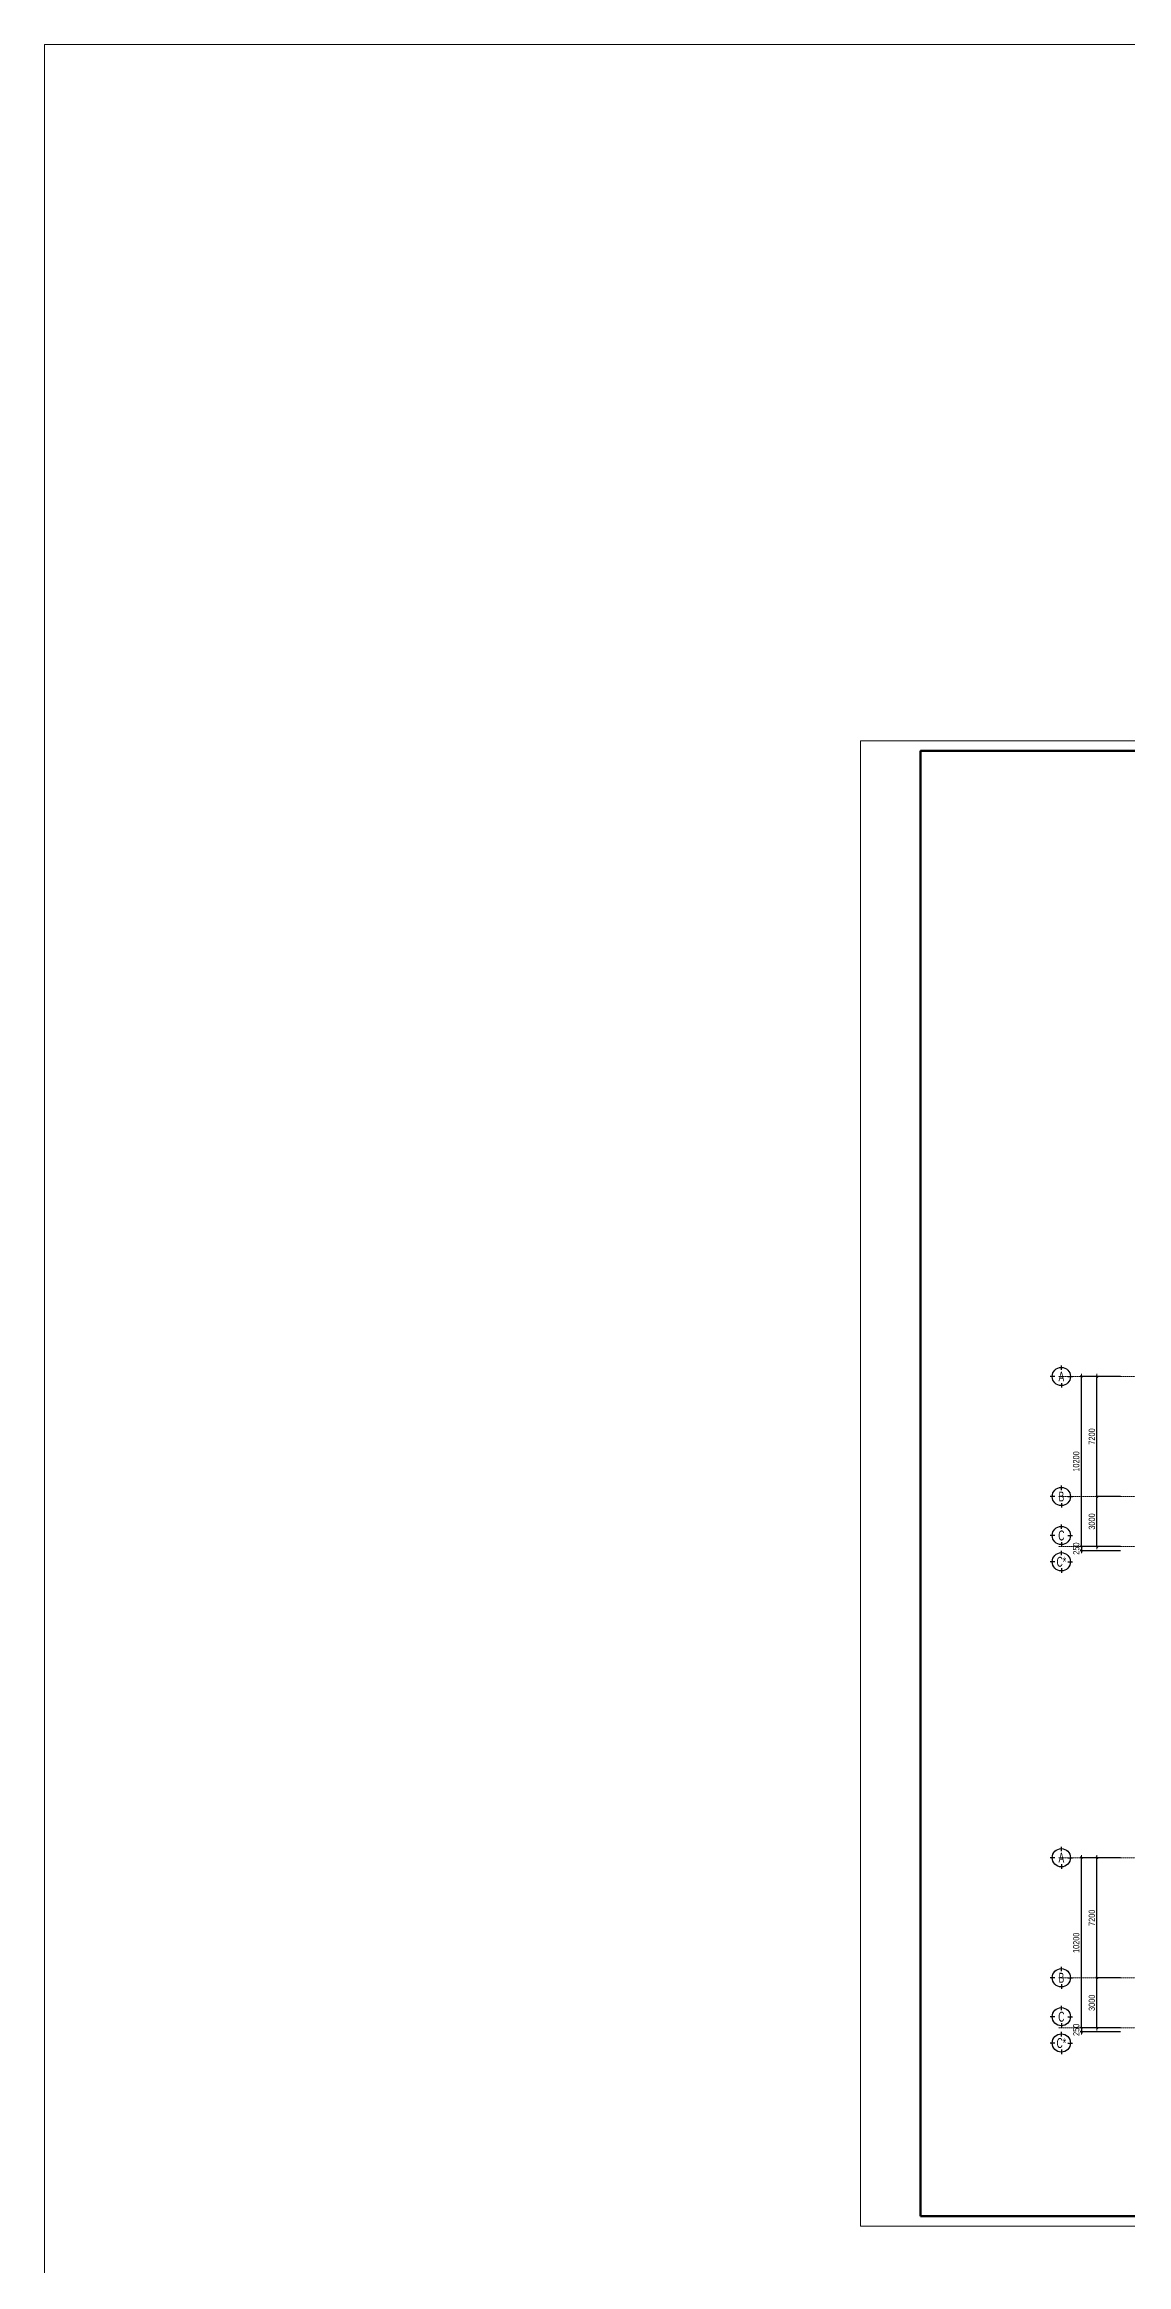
# Model space of a CAD drawing. Header units: millimetres. Extents: x 3174748 to 6019813, y -1021377 to -162175.
# Drawn here: x 4080244 to 4145141, y -295362 to -162175 of the extents above; entities that cross this region are included whole.
import ezdxf
from ezdxf.enums import TextEntityAlignment as Align

# ---------------------------------------------------------------- set-up
doc = ezdxf.new("R2010")
doc.units = ezdxf.units.MM
doc.header["$LTSCALE"] = 60
doc.header["$MEASUREMENT"] = 0
doc.linetypes.add('CENTER', pattern=[2, 1.25, -0.25, 0.25, -0.25])
doc.layers.get('DEFPOINTS').update_dxf_attribs({"lineweight": 0})
for name, color, linetype, lineweight in [('08. Net Text', 3, 'Continuous', 13), ('DBH_thay1', 63, 'Continuous', 18), ('dim', 144, 'Continuous', 13), ('Khungten_LCDI', 7, 'Continuous', 5), ('LC Dim', 8, 'Continuous', 18), ('LC Text1', 3, 'Continuous', 20), ('Steel', 4, 'Continuous', 0), ('thay1', 63, 'Continuous', 18), ('truc', 76, 'CENTER', 9)]:
    doc.layers.add(name, color=color, linetype=linetype, lineweight=lineweight)
doc.styles.add('EG 1', font='VHAVANB.TTF')
doc.styles.add('HOATBIF', font='hoatbif.shx', dxfattribs={"width": 0.7})
doc.styles.add('Khungten', font='VHAVAN.TTF', dxfattribs={"width": 0.9, "height": 5000})
doc.styles.add('Tahoma', font='tahoma.ttf')
doc.styles.add('Text Khung Ten', font='VHAVAN.TTF')
doc.styles.add('Title', font='VHBLACK.TTF', dxfattribs={"width": 0.8})
doc.styles.add('VNAVANTH', font='VHAVANB.TTF', dxfattribs={"width": 0.6})
doc.dimstyles.new('1-150', dxfattribs={"dimscale": 150, "dimtxt": 2.5, "dimasz": 0.35, "dimexe": 0.5, "dimexo": 0, "dimgap": 0.8, "dimtad": 1, "dimdec": 0, "dimzin": 0, "dimdsep": 46, "dimtxsty": 'HOATBIF', "dimblk1": 'DOT', "dimblk2": 'DOT', "dimsah": 1, "dimcen": -1, "dimdle": 1, "dimclrd": 256, "dimclre": 256, "dimclrt": 4, "dimadec": 3, "dimazin": 2, "dimtfac": 0.333333, "dimtdec": 0, "dimtix": 1, "dimtmove": 2, "dimatfit": 3, "dimldrblk": 'DOT', "dimfxl": 1, "dimtvp": 0.833333, "dimtolj": 1, "dimtzin": 0, "dimarcsym": 0})

# ---------------------------------------------------------------- blocks, each defined once
blk = doc.blocks.new('lcdi fix H')
at = {"layer": 'DEFPOINTS', "lineweight": 0}
blk.add_lwpolyline([(-1200, -14850), (-1200, 14850), (40800, 14850), (40800, -14850)], close=True, dxfattribs=at)
at = {"layer": 'Khungten_LCDI', "color": 5, "lineweight": 60}
blk.add_line((36600, 14650), (36600, -14650), dxfattribs=at)
at = {"layer": 'Khungten_LCDI', "color": 5, "lineweight": 25}
blk.add_line((40600, -14650), (40600, 14650), dxfattribs=at)
at = {"layer": 'Khungten_LCDI', "color": 9, "lineweight": 15}
for p, q in [((36750, 13981), (40450, 13981)), ((37123, 13981), (37123, 12297)), ((38293, 13981), (38293, 12297)), ((36750, 13420), (40450, 13420)), ((36750, 12858), (40450, 12858)), ((36750, 12297), (40450, 12297)), ((38600, -10133), (38600, -14500)), ((40450, -11100), (36750, -11100)), ((40450, -12067), (36750, -12067)), ((40450, -13033), (36750, -13033))]:
    blk.add_line(p, q, dxfattribs=at)
at = {"layer": 'Khungten_LCDI', "color": 5, "lineweight": 60}
blk.add_lwpolyline([(0, -14650), (0, 14650), (40600, 14650), (40600, -14650)], close=True, dxfattribs=at)
at = {"layer": 'Khungten_LCDI', "color": 9, "lineweight": 15}
for points in [[(36750, 10190), (40450, 10190), (40450, 14500), (36750, 14500)], [(36750, 6712), (40450, 6712), (40450, 10040), (36750, 10040)], [(36750, 2587), (40450, 2587), (40450, 6562), (36750, 6562)], [(36750, 446), (40450, 446), (40450, 2437), (36750, 2437)], [(36750, -1522), (40450, -1522), (40450, 446), (36750, 446)], [(36750, -1522), (40450, -1522), (40450, -3535), (36750, -3535)], [(36750, -1522), (40450, -1522), (40450, -3535), (36750, -3535)], [(36750, -5526), (40450, -5526), (40450, -3535), (36750, -3535)], [(36750, -7517), (40450, -7517), (40450, -5526), (36750, -5526)], [(36750, -9983), (40450, -9983), (40450, -7667), (36750, -7667)], [(36750, -14500), (40450, -14500), (40450, -10133), (36750, -10133)]]:
    blk.add_lwpolyline(points, close=True, dxfattribs=at)
at = {"color": 7}
for s, style, p in [('söa ®æi - modifications', 'Khungten', (38600, 14151)), ('chñ ®Çu t\xad - project owner', 'Khungten', (38566, 11868)), ('dù ¸n - PROJECT', 'Khungten', (38566, 9532)), ('h¹ng môc - item', 'Khungten', (38566, 7801)), ('ks. nguyÔn tuÊn anh', 'VNAVANTH', (38553, 574)), ('ths. bïi tr\xadêng giang', 'VNAVANTH', (38493, -1394)), ('kts. ®µo b¸ h¶i', 'VNAVANTH', (38515, -3408)), ('kts. trÇn thÞ thu h\xad¬ng', 'VNAVANTH', (38515, -5399)), ('ks. nguyÔn b¸ quang', 'VNAVANTH', (38520, -7414)), ('tªn b¶n vÏ - drawing title', 'Khungten', (38566, -7977))]:
    blk.add_text(s, height=160, dxfattribs=dict(at, style=style)).set_placement(p, align=Align.CENTER)
for s, height, style, width, p in [('c«ng ty cp t\xad vÊn thiÕt kÕ', 170, 'Title', 0.8, (38594, 3942)), ('vµ ®Çu t\xad x©y dùng lª ch©n', 170, 'Title', 0.8, (38594, 3609)), ('P. gi¸m ®èc - VICE director', 140, 'Khungten', 0.9, (38566, 2184)), ('chñ nhiÖm thiÕt kÕ - chief of design', 140, 'Khungten', 0.9, (38566, 136)), ('chñ tr× thiÕt kÕ - designed by', 140, 'Khungten', 0.9, (38566, -1832)), ('thÓ hiÖn - draw by', 140, 'Khungten', 0.9, (38566, -3845)), ('kiÓm - checker', 140, 'Khungten', 0.9, (38566, -5836)), ('hiÖu chØnh', 150, 'Khungten', 0.8, (37592, -10499)), ('revision', 150, 'Khungten', 0.8, (37592, -10891)), ('ngµy hoµn thµnh', 150, 'Khungten', 0.8, (37654, -11466)), ('issue date', 150, 'Khungten', 0.8, (37654, -11862)), ('giai ®o¹n', 150, 'Khungten', 0.8, (37592, -12433)), ('design stage', 150, 'Khungten', 0.8, (37592, -12883)), ('lcdi / tkcs', 200, 'Title', 0.7, (39571, -12684)), ('b¶n vÏ', 150, 'Khungten', 0.8, (37592, -13544)), ('drawing nO', 150, 'Khungten', 0.8, (37592, -13994))]:
    blk.add_text(s, height=height, dxfattribs=dict(at, style=style, width=width)).set_placement(p, align=Align.CENTER)
at = {"color": 4, "char_height": 180, "attachment_point": 5, "style": 'Khungten'}
for s, insert, width in [('{\\f.VnArialH|b0|i0|c0|p34;\\W0.8;ban qu¶n lý dù ¸n ®Çu t\xad \\Px©y dùng quËn lª ch©n}', (38609, 11313), 3619.87), ('{\\f.VnArialH|b0|i0|c0|p34;®Çu t\xad x©y dùng tr\xadêng tiÓu häc vµ trung häc c¬ së kªnh d\xad¬ng}', (38582, 8780), 3669.98), ('{\\f.VnArialH|b0|i0|c0|p34;khèi nhµ hiÖu bé, khèi nhµ tiÓu häc, khèi nhµ trung häc}', (38582, 7387), 3833.26)]:
    blk.add_mtext(s, dxfattribs=dict(at, insert=insert, width=width))
at = {"color": 7, "insert": (38600, 3096), "char_height": 120, "attachment_point": 2, "style": 'Khungten'}
blk.add_mtext_dynamic_manual_height_columns('®c: 157 no 4 - 97 b¹ch ®»ng - ph\xadêng h¹ lý   quËn hång bµng - thµnh phè h¶i phßng ', width=3421.65, gutter_width=25, heights=[0], dxfattribs=at)
at = {"color": 7, "style": 'Khungten', "width": 0.8}
for tag, p in [('REVISION', (39499, -10746)), ('NGAYHT', (39546, -11609))]:
    blk.add_attdef(tag, text='', height=200, dxfattribs=at).set_placement(p, align=Align.CENTER)
at = {"layer": '08. Net Text', "color": 7, "style": 'Text Khung Ten'}
blk.add_text('1', height=150, dxfattribs=at).set_placement((36892, 13627))
at = {"layer": '08. Net Text', "color": 7, "ltscale": 2, "style": 'Text Khung Ten'}
for s, p in [('2', (36892, 13065)), ('3', (36892, 12504))]:
    blk.add_text(s, height=150, dxfattribs=at).set_placement(p)
at = {"layer": 'LC Text1', "style": 'Title', "width": 3.882085}
for tag, p, p2 in [('TENBANVE1', (36913, -8886), (40339, -8886)), ('TENBANVE2', (36913, -9562), (40339, -9562))]:
    blk.add_attdef(tag, text='', height=250, dxfattribs=at).set_placement(p, p2, align=Align.FIT)
at = {"layer": 'LC Text1', "style": 'Title', "width": 0.7}
blk.add_attdef('SOBANVE', text='', height=250, dxfattribs=at).set_placement((39562, -13896), align=Align.CENTER)
blk = doc.blocks.new('A$C0B8376B1')
at = {"layer": 'truc'}
for p, q in [((5129, 442), (5129, 18610)), ((9629, 442), (9629, 18610)), ((13529, 442), (13529, 18610)), ((17729, 442), (17729, 18610)), ((21729, 42), (21729, 18610)), ((25729, 42), (25729, 18610)), ((29729, 0), (29729, 18610)), ((33729, 0), (33729, 18610)), ((37729, 0), (37729, 18610)), ((41729, 0), (41729, 18610)), ((45729, 0), (45729, 18610)), ((49729, 0), (49729, 18610)), ((53729, 0), (53729, 18610)), ((57729, 0), (57729, 18610)), ((57979, 0), (57979, 18610)), ((62529, 0), (62529, 18610)), ((66529, 0), (66529, 18610)), ((70529, 0), (70529, 18610)), ((74529, 0), (74529, 18610)), ((78529, 0), (78529, 18610)), ((82529, 0), (82529, 18610)), ((86529, 0), (86529, 18610)), ((92758, 13754), (0, 13754)), ((92758, 6554), (0, 6554)), ((92758, 3554), (0, 3554))]:
    blk.add_line(p, q, dxfattribs=at)
blk = doc.blocks.new('KyHieu TrucDinhVi')
at = {"color": 7, "lineweight": 30}
for p, q in [((-2.36, 0), (-4, 0)), ((0, 2.36), (0, 4)), ((2.36, 0), (4, 0)), ((0, -2.36), (0, -4))]:
    blk.add_line(p, q, dxfattribs=at)
blk.add_circle((0, 0), 3.3, dxfattribs=at)
at = {"ltscale": 20, "style": 'Tahoma'}
blk.add_attdef('AA', text='', height=3, dxfattribs=at).set_placement((0, 0), align=Align.MIDDLE_CENTER)
blk = doc.blocks.new('DOT')
at = {"layer": 'LC Dim'}
blk.add_line((-3, 0), (3, 0), dxfattribs=at)
at = {"layer": 'LC Dim', "color": 4}
blk.add_line((-1, -1), (1, 1), dxfattribs=at)
blk.add_lwpolyline([(0.5, 1), (-1, -0.5), (-0.5, -1), (1, 0.5)], close=True, dxfattribs=at)
blk = doc.blocks.new('*D168')
at = {"layer": 'DEFPOINTS', "color": 0, "transparency": 16777216}
for p in [(4143366, -249285), (4144779, -249285), (4144779, -252285)]:
    blk.add_point(p, dxfattribs=at)
at = {"layer": 'dim', "lineweight": -2, "transparency": 16777216}
for p, q in [((4144779, -249285), (4143291, -249285)), ((4143366, -252233), (4143366, -249338)), ((4144779, -252285), (4143291, -252285))]:
    blk.add_line(p, q, dxfattribs=at)
at = {"layer": 'dim', "lineweight": -2, "transparency": 16777216, "xscale": 52.5, "yscale": 52.5, "zscale": 52.5}
for p, rotation in [((4143366, -249285), 90), ((4143366, -252285), 270)]:
    blk.add_blockref('DOT', p, dxfattribs=dict(at, rotation=rotation))
at = {"layer": 'dim', "color": 4, "transparency": 16777216, "insert": (4143058, -250785), "char_height": 375, "attachment_point": 5, "rotation": 90, "style": 'HOATBIF'}
blk.add_mtext('\\A1;3000', dxfattribs=at)
blk = doc.blocks.new('*D169')
at = {"layer": 'DEFPOINTS', "color": 0, "transparency": 16777216}
for p in [(4143366, -242085), (4144779, -242085), (4144779, -249285)]:
    blk.add_point(p, dxfattribs=at)
at = {"layer": 'dim', "lineweight": -2, "transparency": 16777216}
for p, q in [((4144779, -242085), (4143291, -242085)), ((4143366, -249233), (4143366, -242138)), ((4144779, -249285), (4143291, -249285))]:
    blk.add_line(p, q, dxfattribs=at)
at = {"layer": 'dim', "lineweight": -2, "transparency": 16777216, "xscale": 52.5, "yscale": 52.5, "zscale": 52.5}
for p, rotation in [((4143366, -242085), 90), ((4143366, -249285), 270)]:
    blk.add_blockref('DOT', p, dxfattribs=dict(at, rotation=rotation))
at = {"layer": 'dim', "color": 4, "transparency": 16777216, "insert": (4143058, -245685), "char_height": 375, "attachment_point": 5, "rotation": 90, "style": 'HOATBIF'}
blk.add_mtext('\\A1;7200', dxfattribs=at)
blk = doc.blocks.new('*D170')
at = {"layer": 'DEFPOINTS', "color": 0, "transparency": 16777216}
for p in [(4142428, -242085), (4144779, -242085), (4144779, -252285)]:
    blk.add_point(p, dxfattribs=at)
at = {"layer": 'dim', "lineweight": -2, "transparency": 16777216}
for p, q in [((4144779, -242085), (4142353, -242085)), ((4142428, -252233), (4142428, -242138)), ((4144779, -252285), (4142353, -252285))]:
    blk.add_line(p, q, dxfattribs=at)
at = {"layer": 'dim', "lineweight": -2, "transparency": 16777216, "xscale": 52.5, "yscale": 52.5, "zscale": 52.5}
for p, rotation in [((4142428, -242085), 90), ((4142428, -252285), 270)]:
    blk.add_blockref('DOT', p, dxfattribs=dict(at, rotation=rotation))
at = {"layer": 'dim', "color": 4, "transparency": 16777216, "insert": (4142121, -247185), "char_height": 375, "attachment_point": 5, "rotation": 90, "style": 'HOATBIF'}
blk.add_mtext('\\A1;10200', dxfattribs=at)
blk = doc.blocks.new('*D171')
at = {"layer": 'DEFPOINTS', "color": 0, "transparency": 16777216}
for p in [(4142428, -252535), (4144779, -252285), (4144779, -252535)]:
    blk.add_point(p, dxfattribs=at)
at = {"layer": 'dim', "lineweight": -2, "transparency": 16777216}
for p, q in [((4144779, -252285), (4142353, -252285)), ((4144779, -252535), (4142353, -252535)), ((4142428, -252233), (4142428, -252180)), ((4142428, -252285), (4142428, -252535)), ((4142428, -252588), (4142428, -252640))]:
    blk.add_line(p, q, dxfattribs=at)
at = {"layer": 'dim', "lineweight": -2, "transparency": 16777216, "xscale": 52.5, "yscale": 52.5, "zscale": 52.5}
for p, rotation in [((4142428, -252285), 270), ((4142428, -252535), 90)]:
    blk.add_blockref('DOT', p, dxfattribs=dict(at, rotation=rotation))
at = {"layer": 'dim', "color": 4, "transparency": 16777216, "insert": (4142121, -252410), "char_height": 375, "attachment_point": 5, "rotation": 90, "style": 'HOATBIF'}
blk.add_mtext('\\A1;250', dxfattribs=at)
blk = doc.blocks.new('*D190')
at = {"layer": 'DEFPOINTS', "color": 0, "transparency": 16777216}
for p in [(4143366, -278156), (4144779, -278156), (4144779, -281156)]:
    blk.add_point(p, dxfattribs=at)
at = {"layer": 'dim', "lineweight": -2, "transparency": 16777216}
for p, q in [((4144779, -278156), (4143291, -278156)), ((4143366, -281103), (4143366, -278208)), ((4144779, -281156), (4143291, -281156))]:
    blk.add_line(p, q, dxfattribs=at)
at = {"layer": 'dim', "lineweight": -2, "transparency": 16777216, "xscale": 52.5, "yscale": 52.5, "zscale": 52.5}
for p, rotation in [((4143366, -278156), 90), ((4143366, -281156), 270)]:
    blk.add_blockref('DOT', p, dxfattribs=dict(at, rotation=rotation))
at = {"layer": 'dim', "color": 4, "transparency": 16777216, "insert": (4143058, -279656), "char_height": 375, "attachment_point": 5, "rotation": 90, "style": 'HOATBIF'}
blk.add_mtext('\\A1;3000', dxfattribs=at)
blk = doc.blocks.new('*D191')
at = {"layer": 'DEFPOINTS', "color": 0, "transparency": 16777216}
for p in [(4143366, -270956), (4144779, -270956), (4144779, -278156)]:
    blk.add_point(p, dxfattribs=at)
at = {"layer": 'dim', "lineweight": -2, "transparency": 16777216}
for p, q in [((4144779, -270956), (4143291, -270956)), ((4143366, -278103), (4143366, -271008)), ((4144779, -278156), (4143291, -278156))]:
    blk.add_line(p, q, dxfattribs=at)
at = {"layer": 'dim', "lineweight": -2, "transparency": 16777216, "xscale": 52.5, "yscale": 52.5, "zscale": 52.5}
for p, rotation in [((4143366, -270956), 90), ((4143366, -278156), 270)]:
    blk.add_blockref('DOT', p, dxfattribs=dict(at, rotation=rotation))
at = {"layer": 'dim', "color": 4, "transparency": 16777216, "insert": (4143058, -274556), "char_height": 375, "attachment_point": 5, "rotation": 90, "style": 'HOATBIF'}
blk.add_mtext('\\A1;7200', dxfattribs=at)
blk = doc.blocks.new('*D192')
at = {"layer": 'DEFPOINTS', "color": 0, "transparency": 16777216}
for p in [(4142428, -270956), (4144779, -270956), (4144779, -281156)]:
    blk.add_point(p, dxfattribs=at)
at = {"layer": 'dim', "lineweight": -2, "transparency": 16777216}
for p, q in [((4144779, -270956), (4142353, -270956)), ((4142428, -281103), (4142428, -271008)), ((4144779, -281156), (4142353, -281156))]:
    blk.add_line(p, q, dxfattribs=at)
at = {"layer": 'dim', "lineweight": -2, "transparency": 16777216, "xscale": 52.5, "yscale": 52.5, "zscale": 52.5}
for p, rotation in [((4142428, -270956), 90), ((4142428, -281156), 270)]:
    blk.add_blockref('DOT', p, dxfattribs=dict(at, rotation=rotation))
at = {"layer": 'dim', "color": 4, "transparency": 16777216, "insert": (4142121, -276056), "char_height": 375, "attachment_point": 5, "rotation": 90, "style": 'HOATBIF'}
blk.add_mtext('\\A1;10200', dxfattribs=at)
blk = doc.blocks.new('*D193')
at = {"layer": 'DEFPOINTS', "color": 0, "transparency": 16777216}
for p in [(4142428, -281406), (4144779, -281156), (4144779, -281406)]:
    blk.add_point(p, dxfattribs=at)
at = {"layer": 'dim', "lineweight": -2, "transparency": 16777216}
for p, q in [((4144779, -281156), (4142353, -281156)), ((4144779, -281406), (4142353, -281406)), ((4142428, -281103), (4142428, -281051)), ((4142428, -281156), (4142428, -281406)), ((4142428, -281458), (4142428, -281511))]:
    blk.add_line(p, q, dxfattribs=at)
at = {"layer": 'dim', "lineweight": -2, "transparency": 16777216, "xscale": 52.5, "yscale": 52.5, "zscale": 52.5}
for p, rotation in [((4142428, -281156), 270), ((4142428, -281406), 90)]:
    blk.add_blockref('DOT', p, dxfattribs=dict(at, rotation=rotation))
at = {"layer": 'dim', "color": 4, "transparency": 16777216, "insert": (4142121, -281281), "char_height": 375, "attachment_point": 5, "rotation": 90, "style": 'HOATBIF'}
blk.add_mtext('\\A1;250', dxfattribs=at)

msp = doc.modelspace()

# ---------------------------------------------------------------- linework, layer by layer
at = {"layer": 'Steel', "ltscale": 0.3}
msp.add_lwpolyline([(4505277.8, -162175.1), (4080244, -162175.1), (4080244, -392374.1), (4505277.8, -392374.1)], close=True, dxfattribs=at)

# ---------------------------------------------------------------- block references
at = {"layer": 'DBH_thay1'}
ref = msp.add_blockref('KyHieu TrucDinhVi', (4141229.6, -242086.2), dxfattribs=dict(at, xscale=165.6885475228875, yscale=165.6885475228875, zscale=165.6885475228875))
ref.add_attrib('AA', 'a', dxfattribs={"layer": '0', "ltscale": 20, "height": 596.5, "style": 'EG 1', "width": 0.65}).set_placement((4141229.6, -242086.2), align=Align.MIDDLE_CENTER)
ref = msp.add_blockref('KyHieu TrucDinhVi', (4141229.6, -249286.2), dxfattribs=dict(at, xscale=165.6885475228875, yscale=165.6885475228875, zscale=165.6885475228875))
ref.add_attrib('AA', 'b', dxfattribs={"layer": '0', "ltscale": 20, "height": 596.5, "style": 'EG 1', "width": 0.65}).set_placement((4141229.6, -249286.2), align=Align.MIDDLE_CENTER)
ref = msp.add_blockref('KyHieu TrucDinhVi', (4141229.6, -251623.5), dxfattribs=dict(at, xscale=165.6885475228875, yscale=165.6885475228875, zscale=165.6885475228875))
ref.add_attrib('AA', 'c', dxfattribs={"layer": '0', "ltscale": 20, "height": 596.5, "style": 'EG 1', "width": 0.65}).set_placement((4141229.6, -251623.5), align=Align.MIDDLE_CENTER)
ref = msp.add_blockref('KyHieu TrucDinhVi', (4141229.6, -253201), dxfattribs=dict(at, xscale=165.6885475228875, yscale=165.6885475228875, zscale=165.6885475228875))
ref.add_attrib('AA', 'c*', dxfattribs={"layer": '0', "ltscale": 20, "height": 596.48, "style": 'EG 1', "width": 0.65}).set_placement((4141229.6, -253201), align=Align.MIDDLE_CENTER)
ref = msp.add_blockref('KyHieu TrucDinhVi', (4141229.6, -270956.3), dxfattribs=dict(at, xscale=165.6885475228875, yscale=165.6885475228875, zscale=165.6885475228875))
ref.add_attrib('AA', 'a', dxfattribs={"layer": '0', "ltscale": 20, "height": 596.5, "style": 'EG 1', "width": 0.65}).set_placement((4141229.6, -270956.3), align=Align.MIDDLE_CENTER)
ref = msp.add_blockref('KyHieu TrucDinhVi', (4141229.6, -278156.3), dxfattribs=dict(at, xscale=165.6885475228875, yscale=165.6885475228875, zscale=165.6885475228875))
ref.add_attrib('AA', 'b', dxfattribs={"layer": '0', "ltscale": 20, "height": 596.5, "style": 'EG 1', "width": 0.65}).set_placement((4141229.6, -278156.3), align=Align.MIDDLE_CENTER)
ref = msp.add_blockref('KyHieu TrucDinhVi', (4141229.6, -280493.5), dxfattribs=dict(at, xscale=165.6885475228875, yscale=165.6885475228875, zscale=165.6885475228875))
ref.add_attrib('AA', 'c', dxfattribs={"layer": '0', "ltscale": 20, "height": 596.5, "style": 'EG 1', "width": 0.65}).set_placement((4141229.6, -280493.5), align=Align.MIDDLE_CENTER)
ref = msp.add_blockref('KyHieu TrucDinhVi', (4141229.6, -282071.1), dxfattribs=dict(at, xscale=165.6885475228875, yscale=165.6885475228875, zscale=165.6885475228875))
ref.add_attrib('AA', 'c*', dxfattribs={"layer": '0', "ltscale": 20, "height": 596.48, "style": 'EG 1', "width": 0.65}).set_placement((4141229.6, -282071.1), align=Align.MIDDLE_CENTER)
at = {"layer": 'thay1', "ltscale": 2}
ref = msp.add_blockref('lcdi fix H', (4132786.1, -248510.4), dxfattribs=dict(at, xscale=3.000002513308824, yscale=3.000002513308824, zscale=3.000002513308824))
ref.add_attrib('TENBANVE1', 'mÆt b»ng tÇng 5', dxfattribs={"layer": 'LC Text1', "height": 750.001, "style": 'Title', "width": 0.939407}).set_placement((4243524.2, -275167.7), (4253803.6, -275167.7), align=Align.FIT)
ref.add_attrib('SOBANVE', 'kt-05', dxfattribs={"layer": 'LC Text1', "height": 750, "style": 'Title', "width": 0.7}).set_placement((4251472.1, -290198.9), align=Align.CENTER)
ref.add_attrib('REVISION', 'lÇn 1', dxfattribs={"layer": '0', "color": 7, "height": 600, "style": 'Khungten', "width": 0.8}).set_placement((4251282.5, -280749.3), align=Align.CENTER)
ref.add_attrib('NGAYHT', '2023', dxfattribs={"layer": '0', "color": 7, "height": 600, "style": 'Khungten', "width": 0.8}).set_placement((4251424.4, -283338.5), align=Align.CENTER)
at = {"layer": 'truc'}
for p in [(4141036.9, -255839.1), (4141036.9, -284709.2)]:
    msp.add_blockref('A$C0B8376B1', p, dxfattribs=at)

# ---------------------------------------------------------------- dimensions: what is measured, and where the dimension line sits
at = {"layer": 'dim'}
for base, p1, p2, angle, picture, middle in [((4142428.1, -242085.5), (4144778.7, -252285.5), (4144778.7, -242085.5), 270, '*D170', (4142120.6, -247185.5)), ((4143365.6, -242085.5), (4144778.7, -249285.5), (4144778.7, -242085.5), 270, '*D169', (4143058.1, -245685.5)), ((4143365.6, -249285.5), (4144778.7, -252285.5), (4144778.7, -249285.5), 270, '*D168', (4143058.1, -250785.5)), ((4142428.1, -252535.5), (4144778.7, -252285.5), (4144778.7, -252535.5), 90, '*D171', (4142120.6, -252410.5)), ((4142428.1, -270955.5), (4144778.7, -281155.5), (4144778.7, -270955.5), 270, '*D192', (4142120.6, -276055.5)), ((4143365.6, -270955.5), (4144778.7, -278155.5), (4144778.7, -270955.5), 270, '*D191', (4143058.1, -274555.5)), ((4143365.6, -278155.5), (4144778.7, -281155.5), (4144778.7, -278155.5), 270, '*D190', (4143058.1, -279655.5)), ((4142428.1, -281405.5), (4144778.7, -281155.5), (4144778.7, -281405.5), 90, '*D193', (4142120.6, -281280.5))]:
    dim = msp.add_linear_dim(base=base, p1=p1, p2=p2, angle=angle, dimstyle='1-150', dxfattribs=at)
    dim.commit()
    dim.dimension.update_dxf_attribs({"geometry": picture, "text_midpoint": middle})

doc.saveas('drawing.dxf')
